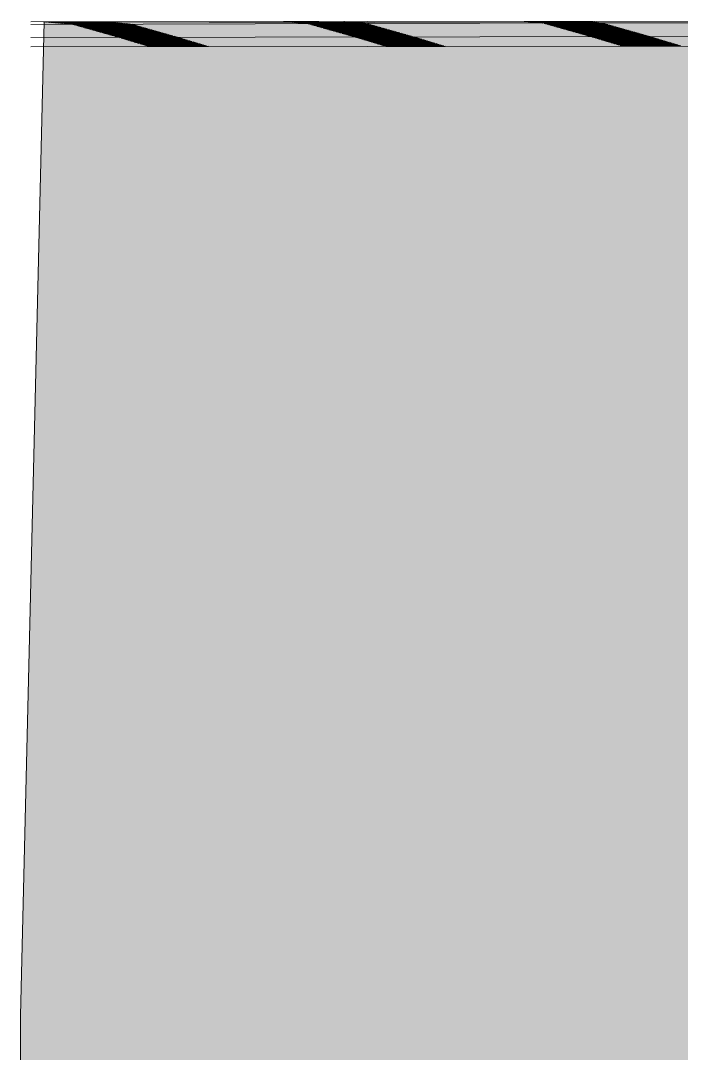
# Model space of a CAD drawing. Header units: millimetres. Extents: x -280990 to -136866, y -15139 to 7194.
# Drawn here: x -175351 to -174513, y -295 to 1016 of the extents above; entities that cross this region are included whole.
import ezdxf

# ---------------------------------------------------------------- set-up
doc = ezdxf.new("R2010")
doc.units = ezdxf.units.MM
doc.header["$MEASUREMENT"] = 0
doc.layers.add('New_2D Drafting - General_Pen_No__1', color=7, linetype='Continuous', lineweight=13)
doc.layers.add('New_Site & Landscape - Terrain_Pen_No__1', color=7, linetype='Continuous', lineweight=13)
doc.layers.add('New_2D Drafting - General_Pen_No__61', color=7, linetype='Continuous', lineweight=20, true_color=0x6a6a6a)

msp = doc.modelspace()

# ---------------------------------------------------------------- hatches: boundary and pattern name
at = {"layer": 'New_2D Drafting - General_Pen_No__61', "linetype": 'Continuous', "lineweight": 20, "true_color": 0x6a6a6a}
h = msp.add_hatch(dxfattribs=at)
h.set_pattern_fill('Dashed_0003', color=251, style=0, pattern_type=2)
h.set_pattern_definition([(45, (544818.18, 1213.55), (-183.84776, 183.84776), [194.99999, -65]), (45, (544818.18, 1397.4), (-183.84776, 183.84776), [194.99999, -65])])
h.paths.add_polyline_path([(-175351.4119, -15138.6962), (-136866.4204, -15138.6962), (-136880.1435, 617.9985), (-140103.53, 790.1595), (-144752.4156, 795.3361), (-148659.4545, 793.5462), (-155902.5965, 1013.7076), (-157702.217, 993.5462), (-159022.8864, 993.5462), (-164626.0405, 993.5462), (-175321.6693, 1014.3891), (-175351.4118, -246.9237)])

# ---------------------------------------------------------------- linework, layer by layer
at = {"layer": 'New_2D Drafting - General_Pen_No__1', "color": 7, "linetype": 'Continuous', "lineweight": 13, "flags": 128}
msp.add_lwpolyline([(-175351.4119, -15138.6962), (-136866.4204, -15138.6962), (-136880.1435, 617.9985), (-140103.53, 790.1595), (-144752.4156, 795.3361), (-148659.4545, 793.5462), (-155902.5965, 1013.7076), (-157702.217, 993.5462), (-159022.8864, 993.5462), (-164626.0405, 993.5462), (-175321.6693, 1014.3891), (-175351.4118, -246.9237)], close=True, dxfattribs=at)
at = {"layer": 'New_Site & Landscape - Terrain_Pen_No__1', "color": 7, "linetype": 'Continuous', "lineweight": 13}
for p, q in [((-173639.5847, 1015.85), (-175338.4659, 1014.3745)), ((-175338.4659, 1011.1768), (-173639.5847, 1015.85)), ((-175256.9263, 1014.4454), (-175322.2923, 1014.3129)), ((-175253.8547, 1014.448), (-175321.8287, 1014.2746)), ((-175245.2074, 1014.3124), (-175320.4381, 1014.1599)), ((-175245.2074, 1014.3124), (-175319.9745, 1014.1217)), ((-175243.3531, 1014.1595), (-175318.5838, 1014.007)), ((-175243.3531, 1014.1595), (-175318.1203, 1013.9687)), ((-175241.4989, 1014.0066), (-175316.7296, 1013.854)), ((-175241.4989, 1014.0066), (-175316.2661, 1013.8158)), ((-175239.6447, 1013.8536), (-175314.8754, 1013.7011)), ((-175239.6447, 1013.8536), (-175314.4118, 1013.6629)), ((-175237.7905, 1013.7007), (-175313.0212, 1013.5482)), ((-175237.7905, 1013.7007), (-175312.5576, 1013.5099)), ((-175235.9363, 1013.5477), (-175311.167, 1013.3952)), ((-175235.9363, 1013.5477), (-175310.7034, 1013.357)), ((-175234.082, 1013.3948), (-175309.3127, 1013.2423)), ((-175234.082, 1013.3948), (-175308.8492, 1013.2041)), ((-175232.2278, 1013.2419), (-175307.4585, 1013.0894)), ((-175232.2278, 1013.2419), (-175306.995, 1013.0511)), ((-175230.3736, 1013.0889), (-175305.6043, 1012.9364)), ((-175230.3736, 1013.0889), (-175305.1408, 1012.8982)), ((-175228.5194, 1012.936), (-175303.7501, 1012.7835)), ((-175228.5194, 1012.936), (-175303.2865, 1012.7452)), ((-175226.6652, 1012.7831), (-175301.8959, 1012.6305)), ((-175226.6652, 1012.7831), (-175301.4323, 1012.5923)), ((-175224.811, 1012.6301), (-175300.0417, 1012.4776)), ((-175224.8109, 1012.6301), (-175299.5781, 1012.4394)), ((-175222.9567, 1012.4772), (-175298.1874, 1012.3247)), ((-175222.9567, 1012.4772), (-175297.7239, 1012.2864)), ((-175221.1025, 1012.3242), (-175296.3332, 1012.1717)), ((-175221.1025, 1012.3242), (-175295.8697, 1012.1335)), ((-175219.2483, 1012.1713), (-175294.479, 1012.0188)), ((-175219.2483, 1012.1713), (-175294.0154, 1011.9806)), ((-175217.3941, 1012.0184), (-175292.6248, 1011.8659)), ((-175217.3941, 1012.0184), (-175292.1612, 1011.8276)), ((-175215.5399, 1011.8654), (-175290.7706, 1011.7129)), ((-175215.5399, 1011.8654), (-175290.307, 1011.6747)), ((-175213.6856, 1011.7125), (-175288.9163, 1011.56)), ((-175213.6856, 1011.7125), (-175288.4528, 1011.5218)), ((-175211.8314, 1011.5596), (-175287.0621, 1011.407)), ((-175211.8314, 1011.5596), (-175286.5986, 1011.3688)), ((-175209.9772, 1011.1167), (-175285.2079, 1011.0919)), ((-175209.9772, 1011.1167), (-175284.7444, 1010.961)), ((-175208.123, 1010.5932), (-175283.3537, 1010.5683)), ((-175208.123, 1010.5932), (-175282.8901, 1010.4374)), ((-175206.2688, 1010.0697), (-175281.4995, 1010.0448)), ((-175206.2688, 1010.0697), (-175281.0359, 1009.9139)), ((-175204.4146, 1009.5461), (-175279.6453, 1009.5213)), ((-175204.4146, 1009.5461), (-175279.1817, 1009.3904)), ((-175245.2074, 1014.3124), (-175245.6709, 1014.3507)), ((-175243.3531, 1014.1595), (-175243.8167, 1014.1977)), ((-175241.4989, 1014.0066), (-175241.9625, 1014.0448)), ((-175239.6447, 1013.8536), (-175240.1083, 1013.8919)), ((-175237.7905, 1013.7007), (-175238.254, 1013.7389)), ((-175235.9363, 1013.5477), (-175236.3998, 1013.586)), ((-175234.082, 1013.3948), (-175234.5456, 1013.433)), ((-175232.2278, 1013.2419), (-175232.6914, 1013.2801)), ((-175230.3736, 1013.0889), (-175230.8372, 1013.1272)), ((-175228.5194, 1012.936), (-175228.9829, 1012.9742)), ((-175226.6652, 1012.7831), (-175227.1287, 1012.8213)), ((-175224.811, 1012.6301), (-175225.2745, 1012.6684)), ((-175222.9567, 1012.4772), (-175223.4203, 1012.5154)), ((-175221.1025, 1012.3242), (-175221.5661, 1012.3625)), ((-175219.2483, 1012.1713), (-175219.7119, 1012.2095)), ((-175217.3941, 1012.0184), (-175217.8576, 1012.0566)), ((-175215.5399, 1011.8654), (-175216.0034, 1011.9037)), ((-175213.6856, 1011.7125), (-175214.1492, 1011.7507)), ((-175211.8314, 1011.5596), (-175212.295, 1011.5978)), ((-175209.9772, 1011.1167), (-175210.4408, 1011.2476)), ((-175208.123, 1010.5932), (-175208.5865, 1010.7241)), ((-175206.2688, 1010.0697), (-175206.7323, 1010.2006)), ((-175204.4146, 1009.5461), (-175204.8781, 1009.677)), ((-174986.4789, 1014.6803), (-175017.661, 1014.617)), ((-174972.7637, 1014.6922), (-175017.1975, 1014.5788)), ((-174940.5761, 1014.6166), (-175015.8068, 1014.4641)), ((-174940.5761, 1014.6166), (-175015.3432, 1014.4259)), ((-174938.7219, 1014.4637), (-175013.9526, 1014.3112)), ((-174938.7219, 1014.4637), (-175013.489, 1014.2729)), ((-174936.8677, 1014.3107), (-175012.0984, 1014.1582)), ((-174936.8677, 1014.3107), (-175011.6348, 1014.12)), ((-174935.0134, 1014.1578), (-175010.2442, 1014.0053)), ((-174935.0135, 1014.1578), (-175009.7806, 1013.9671)), ((-174933.1592, 1014.0049), (-175008.3899, 1013.8524)), ((-174933.1592, 1014.0049), (-175007.9264, 1013.8141)), ((-174931.305, 1013.8519), (-175006.5357, 1013.6994)), ((-174931.305, 1013.8519), (-175006.0722, 1013.6612)), ((-174929.4508, 1013.699), (-175004.6815, 1013.5465)), ((-174929.4508, 1013.699), (-175004.2179, 1013.5082)), ((-174927.5966, 1013.5461), (-175002.8273, 1013.3935)), ((-174927.5966, 1013.5461), (-175002.3637, 1013.3553)), ((-174925.7424, 1013.3931), (-175000.9731, 1013.2406)), ((-174925.7424, 1013.3931), (-175000.5095, 1013.2024)), ((-174923.8881, 1013.2402), (-174999.1188, 1013.0877)), ((-174923.8881, 1013.2402), (-174998.6553, 1013.0494)), ((-174922.0339, 1013.0872), (-174997.2646, 1012.9347)), ((-174922.0339, 1013.0872), (-174996.8011, 1012.8965)), ((-174920.1797, 1012.9343), (-174995.4104, 1012.7818)), ((-174920.1797, 1012.9343), (-174994.9469, 1012.7436)), ((-174918.3255, 1012.7814), (-174993.5562, 1012.6289)), ((-174918.3255, 1012.7814), (-174993.0926, 1012.5906)), ((-174916.4713, 1012.6284), (-174991.702, 1012.4759)), ((-174916.4713, 1012.6284), (-174991.2384, 1012.4377)), ((-174914.6171, 1012.4755), (-174989.8478, 1012.323)), ((-174914.617, 1012.4755), (-174989.3842, 1012.2847)), ((-174947.6669, 1012.2518), (-174987.9935, 1012.17)), ((-174912.7628, 1012.2633), (-174987.53, 1012.1076)), ((-174910.9086, 1011.7398), (-174986.1393, 1011.7149)), ((-174910.9086, 1011.7398), (-174985.6758, 1011.584)), ((-174909.0544, 1011.2163), (-174984.2851, 1011.1914)), ((-174909.0544, 1011.2163), (-174983.8215, 1011.0605)), ((-174907.2002, 1010.6927), (-174982.4309, 1010.6679)), ((-174907.2002, 1010.6927), (-174981.9673, 1010.537)), ((-174905.346, 1010.1692), (-174980.5767, 1010.1443)), ((-174905.346, 1010.1692), (-174980.1131, 1010.0134)), ((-174903.4917, 1009.6457), (-174978.7225, 1009.6208)), ((-174903.4917, 1009.6457), (-174978.2589, 1009.4899)), ((-174912.7628, 1012.2633), (-174947.6233, 1012.2518)), ((-174940.5761, 1014.6166), (-174941.0397, 1014.6549)), ((-174938.7219, 1014.4637), (-174939.1854, 1014.5019)), ((-174936.8677, 1014.3107), (-174937.3312, 1014.349)), ((-174935.0134, 1014.1578), (-174935.477, 1014.196)), ((-174933.1592, 1014.0049), (-174933.6228, 1014.0431)), ((-174931.305, 1013.8519), (-174931.7686, 1013.8902)), ((-174929.4508, 1013.699), (-174929.9143, 1013.7372)), ((-174927.5966, 1013.5461), (-174928.0601, 1013.5843)), ((-174925.7424, 1013.3931), (-174926.2059, 1013.4314)), ((-174923.8881, 1013.2402), (-174924.3517, 1013.2784)), ((-174922.0339, 1013.0872), (-174922.4975, 1013.1255)), ((-174920.1797, 1012.9343), (-174920.6433, 1012.9725)), ((-174918.3255, 1012.7814), (-174918.789, 1012.8196)), ((-174916.4713, 1012.6284), (-174916.9348, 1012.6667)), ((-174914.617, 1012.4755), (-174915.0806, 1012.5137)), ((-174913.0591, 1012.347), (-174913.2264, 1012.3608)), ((-174912.7628, 1012.2633), (-174913.0588, 1012.3469)), ((-174910.9086, 1011.7398), (-174911.3722, 1011.8707)), ((-174909.0544, 1011.2163), (-174909.518, 1011.3472)), ((-174907.2002, 1010.6927), (-174907.6637, 1010.8236)), ((-174905.346, 1010.1692), (-174905.8095, 1010.3001)), ((-174903.4917, 1009.6457), (-174903.9553, 1009.7766)), ((-174901.6375, 1009.1221), (-174902.1011, 1009.253)), ((-174691.6726, 1014.9363), (-174712.5662, 1014.883)), ((-174635.9449, 1014.9208), (-174711.1756, 1014.7683)), ((-174635.9449, 1014.9208), (-174710.712, 1014.7301)), ((-174634.0906, 1014.7679), (-174709.3213, 1014.6154)), ((-174634.0906, 1014.7679), (-174708.8578, 1014.5771)), ((-174632.2364, 1014.6149), (-174707.4671, 1014.4624)), ((-174632.2364, 1014.6149), (-174707.0036, 1014.4242)), ((-174630.3822, 1014.462), (-174705.6129, 1014.3095)), ((-174630.3822, 1014.462), (-174705.1493, 1014.2712)), ((-174628.528, 1014.3091), (-174703.7587, 1014.1565)), ((-174628.528, 1014.3091), (-174703.2951, 1014.1183)), ((-174626.6738, 1014.1561), (-174701.9045, 1014.0036)), ((-174626.6738, 1014.1561), (-174701.4409, 1013.9654)), ((-174624.8196, 1014.0032), (-174700.0503, 1013.8507)), ((-174624.8196, 1014.0032), (-174699.5867, 1013.8124)), ((-174622.9653, 1013.8502), (-174698.196, 1013.6977)), ((-174622.9653, 1013.8502), (-174697.7325, 1013.6595)), ((-174621.1111, 1013.6973), (-174696.3418, 1013.5448)), ((-174621.1111, 1013.6973), (-174695.8783, 1013.5066)), ((-174619.2569, 1013.5444), (-174694.4876, 1013.3919)), ((-174619.2569, 1013.5444), (-174694.024, 1013.3536)), ((-174617.4027, 1013.3914), (-174692.6334, 1013.2389)), ((-174617.4027, 1013.3914), (-174692.1698, 1013.2007)), ((-174615.5485, 1013.2385), (-174690.7792, 1013.086)), ((-174615.5485, 1013.2385), (-174690.3156, 1013.0477)), ((-174613.6942, 1012.8864), (-174688.9249, 1012.8615)), ((-174613.6942, 1012.8864), (-174688.4614, 1012.7306)), ((-174611.84, 1012.3629), (-174687.0707, 1012.338)), ((-174611.84, 1012.3629), (-174686.6072, 1012.2071)), ((-174609.9858, 1011.8393), (-174685.2165, 1011.8145)), ((-174609.9858, 1011.8393), (-174684.753, 1011.6836)), ((-174608.1316, 1011.3158), (-174683.3623, 1011.2909)), ((-174608.1316, 1011.3158), (-174682.8987, 1011.16)), ((-174606.2774, 1010.7923), (-174681.5081, 1010.7674)), ((-174606.2774, 1010.7923), (-174681.0445, 1010.6365)), ((-174604.4232, 1010.2687), (-174679.6539, 1010.2439)), ((-174604.4231, 1010.2687), (-174679.1903, 1010.113)), ((-174602.5689, 1009.7452), (-174677.7996, 1009.7203)), ((-174602.5689, 1009.7452), (-174677.3361, 1009.5894)), ((-174635.9449, 1014.9208), (-174636.4084, 1014.959)), ((-174634.0906, 1014.7679), (-174634.5542, 1014.8061)), ((-174632.2364, 1014.6149), (-174632.7, 1014.6532)), ((-174630.3822, 1014.462), (-174630.8458, 1014.5002)), ((-174628.528, 1014.3091), (-174628.9915, 1014.3473)), ((-174626.6738, 1014.1561), (-174627.1373, 1014.1944)), ((-174624.8196, 1014.0032), (-174625.2831, 1014.0414)), ((-174622.9653, 1013.8502), (-174623.4289, 1013.8885)), ((-174621.1111, 1013.6973), (-174621.5747, 1013.7355)), ((-174619.2569, 1013.5444), (-174619.7205, 1013.5826)), ((-174617.4027, 1013.3914), (-174617.8662, 1013.4297)), ((-174615.5485, 1013.2385), (-174616.012, 1013.2767)), ((-174613.6942, 1012.8864), (-174614.1578, 1013.0173)), ((-174611.84, 1012.3629), (-174612.3036, 1012.4938)), ((-174609.9858, 1011.8393), (-174610.4494, 1011.9702)), ((-174608.1316, 1011.3158), (-174608.5951, 1011.4467)), ((-174606.2774, 1010.7923), (-174606.7409, 1010.9232)), ((-174604.4232, 1010.2687), (-174604.8867, 1010.3996)), ((-174602.5689, 1009.7452), (-174603.0325, 1009.8761)), ((-174600.7147, 1009.2217), (-174601.1783, 1009.3525)), ((-175338.4659, 994.3371), (-167848.5602, 1007.85)), ((-175202.5603, 1009.0226), (-175277.791, 1008.9977)), ((-175202.5603, 1009.0226), (-175277.3275, 1008.8668)), ((-175200.7061, 1008.4991), (-175275.9368, 1008.4742)), ((-175200.7061, 1008.4991), (-175275.4733, 1008.3433)), ((-175198.8519, 1007.9755), (-175274.0826, 1007.9507)), ((-175198.8519, 1007.9755), (-175273.619, 1007.8198)), ((-175196.9977, 1007.452), (-175272.2284, 1007.4271)), ((-175196.9977, 1007.452), (-175271.7648, 1007.2962)), ((-175195.1435, 1006.9285), (-175270.3742, 1006.9036)), ((-175195.1435, 1006.9285), (-175269.9106, 1006.7727)), ((-175193.2893, 1006.4049), (-175268.52, 1006.3801)), ((-175193.2893, 1006.4049), (-175268.0564, 1006.2492)), ((-175191.435, 1005.8814), (-175266.6657, 1005.8565)), ((-175191.435, 1005.8814), (-175266.2022, 1005.7256)), ((-175189.5808, 1005.3579), (-175264.8115, 1005.333)), ((-175189.5808, 1005.3579), (-175264.348, 1005.2021)), ((-175187.7266, 1004.8343), (-175262.9573, 1004.8095)), ((-175187.7266, 1004.8343), (-175262.4937, 1004.6786)), ((-175185.8724, 1004.3108), (-175261.1031, 1004.2859)), ((-175185.8724, 1004.3108), (-175260.6395, 1004.155)), ((-175184.0182, 1003.7873), (-175259.2489, 1003.7624)), ((-175184.0182, 1003.7873), (-175258.7853, 1003.6315)), ((-175182.1639, 1003.2637), (-175257.3946, 1003.2389)), ((-175182.1639, 1003.2637), (-175256.9311, 1003.108)), ((-175180.3097, 1002.7402), (-175255.5404, 1002.7153)), ((-175180.3097, 1002.7402), (-175255.0769, 1002.5844)), ((-175178.4555, 1002.2167), (-175253.6862, 1002.1918)), ((-175178.4555, 1002.2167), (-175253.2227, 1002.0609)), ((-175176.6013, 1001.6931), (-175251.832, 1001.6683)), ((-175176.6013, 1001.6931), (-175251.3684, 1001.5374)), ((-175174.7471, 1001.1696), (-175249.9778, 1001.1447)), ((-175174.7471, 1001.1696), (-175249.5142, 1001.0138)), ((-175172.8929, 1000.6461), (-175248.1236, 1000.6212)), ((-175172.8929, 1000.6461), (-175247.66, 1000.4903)), ((-175171.0386, 1000.1225), (-175246.2693, 1000.0977)), ((-175171.0386, 1000.1225), (-175245.8058, 999.9668)), ((-175169.1844, 999.599), (-175244.4151, 999.5741)), ((-175169.1844, 999.599), (-175243.9516, 999.4432)), ((-175167.3302, 999.0755), (-175242.5609, 999.0506)), ((-175167.3302, 999.0755), (-175242.0974, 998.9197)), ((-175165.476, 998.5519), (-175240.7067, 998.5271)), ((-175165.476, 998.5519), (-175240.2431, 998.3962)), ((-175163.6218, 998.0284), (-175238.8525, 998.0035)), ((-175163.6218, 998.0284), (-175238.3889, 997.8726)), ((-175161.7675, 997.5049), (-175236.9983, 997.48)), ((-175161.7675, 997.5049), (-175236.5347, 997.3491)), ((-175159.9133, 996.9813), (-175235.144, 996.9565)), ((-175159.9133, 996.9813), (-175234.6805, 996.8256)), ((-175158.0591, 996.4578), (-175233.2898, 996.4329)), ((-175158.0591, 996.4578), (-175232.8263, 996.302)), ((-175202.5603, 1009.0226), (-175203.0239, 1009.1535)), ((-175200.7061, 1008.4991), (-175201.1697, 1008.63)), ((-175198.8519, 1007.9755), (-175199.3155, 1008.1064)), ((-175196.9977, 1007.452), (-175197.4612, 1007.5829)), ((-175195.1435, 1006.9285), (-175195.607, 1007.0594)), ((-175193.2893, 1006.4049), (-175193.7528, 1006.5358)), ((-175191.435, 1005.8814), (-175191.8986, 1006.0123)), ((-175189.5808, 1005.3579), (-175190.0444, 1005.4888)), ((-175187.7266, 1004.8343), (-175188.1902, 1004.9652)), ((-175185.8724, 1004.3108), (-175186.3359, 1004.4417)), ((-175184.0182, 1003.7873), (-175184.4817, 1003.9182)), ((-175182.1639, 1003.2637), (-175182.6275, 1003.3946)), ((-175180.3097, 1002.7402), (-175180.7733, 1002.8711)), ((-175178.4555, 1002.2167), (-175178.9191, 1002.3476)), ((-175176.6013, 1001.6931), (-175177.0648, 1001.824)), ((-175174.7471, 1001.1696), (-175175.2106, 1001.3005)), ((-175172.8929, 1000.6461), (-175173.3564, 1000.777)), ((-175171.0386, 1000.1225), (-175171.5022, 1000.2534)), ((-175169.1844, 999.599), (-175169.648, 999.7299)), ((-175167.3302, 999.0755), (-175167.7938, 999.2064)), ((-175165.476, 998.5519), (-175165.9395, 998.6828)), ((-175163.6218, 998.0284), (-175164.0853, 998.1593)), ((-175161.7676, 997.5049), (-175162.2311, 997.6358)), ((-175159.9133, 996.9813), (-175160.3769, 997.1122)), ((-175158.0591, 996.4578), (-175158.5227, 996.5887)), ((-174901.6375, 1009.1221), (-174976.8682, 1009.0973)), ((-174901.6375, 1009.1221), (-174976.4047, 1008.9664)), ((-174899.7833, 1008.5986), (-174975.014, 1008.5737)), ((-174899.7833, 1008.5986), (-174974.5505, 1008.4428)), ((-174897.9291, 1008.0751), (-174973.1598, 1008.0502)), ((-174897.9291, 1008.0751), (-174972.6962, 1007.9193)), ((-174896.0749, 1007.5515), (-174971.3056, 1007.5267)), ((-174896.0749, 1007.5515), (-174970.842, 1007.3958)), ((-174894.2207, 1007.028), (-174969.4514, 1007.0031)), ((-174894.2207, 1007.028), (-174968.9878, 1006.8722)), ((-174892.3664, 1006.5045), (-174967.5971, 1006.4796)), ((-174892.3664, 1006.5045), (-174967.1336, 1006.3487)), ((-174890.5122, 1005.9809), (-174965.7429, 1005.9561)), ((-174890.5122, 1005.9809), (-174965.2794, 1005.8252)), ((-174888.658, 1005.4574), (-174963.8887, 1005.4325)), ((-174888.658, 1005.4574), (-174963.4251, 1005.3016)), ((-174886.8038, 1004.9339), (-174962.0345, 1004.909)), ((-174886.8038, 1004.9339), (-174961.5709, 1004.7781)), ((-174884.9496, 1004.4103), (-174960.1803, 1004.3855)), ((-174884.9496, 1004.4103), (-174959.7167, 1004.2546)), ((-174883.0954, 1003.8868), (-174958.3261, 1003.8619)), ((-174883.0954, 1003.8868), (-174957.8625, 1003.731)), ((-174881.2411, 1003.3633), (-174956.4718, 1003.3384)), ((-174881.2411, 1003.3633), (-174956.0083, 1003.2075)), ((-174879.3869, 1002.8397), (-174954.6176, 1002.8149)), ((-174879.3869, 1002.8397), (-174954.1541, 1002.684)), ((-174877.5327, 1002.3162), (-174952.7634, 1002.2913)), ((-174877.5327, 1002.3162), (-174952.2998, 1002.1604)), ((-174875.6785, 1001.7927), (-174950.9092, 1001.7678)), ((-174875.6785, 1001.7927), (-174950.4456, 1001.6369)), ((-174873.8243, 1001.2691), (-174949.055, 1001.2442)), ((-174873.8243, 1001.2691), (-174948.5914, 1001.1134)), ((-174871.97, 1000.7456), (-174947.2007, 1000.7207)), ((-174871.97, 1000.7456), (-174946.7372, 1000.5898)), ((-174870.1158, 1000.2221), (-174945.3465, 1000.1972)), ((-174870.1158, 1000.2221), (-174944.883, 1000.0663)), ((-174868.2616, 999.6985), (-174943.4923, 999.6736)), ((-174868.2616, 999.6985), (-174943.0288, 999.5428)), ((-174866.4074, 999.175), (-174941.6381, 999.1501)), ((-174866.4074, 999.175), (-174941.1745, 999.0192)), ((-174864.5532, 998.6515), (-174939.7839, 998.6266)), ((-174864.5532, 998.6515), (-174939.3203, 998.4957)), ((-174862.699, 998.1279), (-174937.9297, 998.103)), ((-174862.699, 998.1279), (-174937.4661, 997.9722)), ((-174860.8447, 997.6044), (-174936.0754, 997.5795)), ((-174860.8447, 997.6044), (-174935.6119, 997.4486)), ((-174858.9905, 997.0809), (-174934.2212, 997.056)), ((-174858.9905, 997.0809), (-174933.7577, 996.9251)), ((-174857.1363, 996.5573), (-174932.367, 996.5324)), ((-174857.1363, 996.5573), (-174931.9035, 996.4016)), ((-174899.7833, 1008.5986), (-174900.2469, 1008.7295)), ((-174897.9291, 1008.0751), (-174898.3926, 1008.206)), ((-174896.0749, 1007.5515), (-174896.5384, 1007.6824)), ((-174894.2207, 1007.028), (-174894.6842, 1007.1589)), ((-174892.3664, 1006.5045), (-174892.83, 1006.6354)), ((-174890.5122, 1005.9809), (-174890.9758, 1006.1118)), ((-174888.658, 1005.4574), (-174889.1216, 1005.5883)), ((-174886.8038, 1004.9339), (-174887.2673, 1005.0648)), ((-174884.9496, 1004.4103), (-174885.4131, 1004.5412)), ((-174883.0953, 1003.8868), (-174883.5589, 1004.0177)), ((-174881.2411, 1003.3633), (-174881.7047, 1003.4941)), ((-174879.3869, 1002.8397), (-174879.8505, 1002.9706)), ((-174877.5327, 1002.3162), (-174877.9962, 1002.4471)), ((-174875.6785, 1001.7927), (-174876.142, 1001.9235)), ((-174873.8243, 1001.2691), (-174874.2878, 1001.4)), ((-174871.97, 1000.7456), (-174872.4336, 1000.8765)), ((-174870.1158, 1000.2221), (-174870.5794, 1000.3529)), ((-174868.2616, 999.6985), (-174868.7252, 999.8294)), ((-174866.4074, 999.175), (-174866.8709, 999.3059)), ((-174864.5532, 998.6515), (-174865.0167, 998.7823)), ((-174862.699, 998.1279), (-174863.1625, 998.2588)), ((-174860.8447, 997.6044), (-174861.3083, 997.7353)), ((-174858.9905, 997.0809), (-174859.4541, 997.2117)), ((-174857.1363, 996.5573), (-174857.5999, 996.6882)), ((-174855.2821, 996.0338), (-174855.7456, 996.1647)), ((-174600.7147, 1009.2217), (-174675.9454, 1009.1968)), ((-174600.7147, 1009.2217), (-174675.4819, 1009.0659)), ((-174598.8605, 1008.6981), (-174674.0912, 1008.6733)), ((-174598.8605, 1008.6981), (-174673.6276, 1008.5424)), ((-174597.0063, 1008.1746), (-174672.237, 1008.1497)), ((-174597.0063, 1008.1746), (-174671.7734, 1008.0188)), ((-174595.1521, 1007.6511), (-174670.3828, 1007.6262)), ((-174595.1521, 1007.6511), (-174669.9192, 1007.4953)), ((-174593.2978, 1007.1275), (-174668.5285, 1007.1026)), ((-174593.2978, 1007.1275), (-174668.065, 1006.9718)), ((-174591.4436, 1006.604), (-174666.6743, 1006.5791)), ((-174591.4436, 1006.604), (-174666.2108, 1006.4482)), ((-174589.5894, 1006.0805), (-174664.8201, 1006.0556)), ((-174589.5894, 1006.0805), (-174664.3566, 1005.9247)), ((-174587.7352, 1005.5569), (-174662.9659, 1005.532)), ((-174587.7352, 1005.5569), (-174662.5023, 1005.4012)), ((-174585.881, 1005.0334), (-174661.1117, 1005.0085)), ((-174585.881, 1005.0334), (-174660.6481, 1004.8776)), ((-174584.0268, 1004.5099), (-174659.2575, 1004.485)), ((-174584.0268, 1004.5099), (-174658.7939, 1004.3541)), ((-174582.1725, 1003.9863), (-174657.4032, 1003.9614)), ((-174582.1725, 1003.9863), (-174656.9397, 1003.8306)), ((-174580.3183, 1003.4628), (-174655.549, 1003.4379)), ((-174580.3183, 1003.4628), (-174655.0855, 1003.307)), ((-174578.4641, 1002.9393), (-174653.6948, 1002.9144)), ((-174578.4641, 1002.9393), (-174653.2312, 1002.7835)), ((-174576.6099, 1002.4157), (-174651.8406, 1002.3908)), ((-174576.6099, 1002.4157), (-174651.377, 1002.26)), ((-174574.7557, 1001.8922), (-174649.9864, 1001.8673)), ((-174574.7557, 1001.8922), (-174649.5228, 1001.7364)), ((-174572.9015, 1001.3687), (-174648.1322, 1001.3438)), ((-174572.9015, 1001.3687), (-174647.6686, 1001.2129)), ((-174571.0472, 1000.8451), (-174646.2779, 1000.8202)), ((-174571.0472, 1000.8451), (-174645.8144, 1000.6894)), ((-174569.193, 1000.3216), (-174644.4237, 1000.2967)), ((-174569.193, 1000.3216), (-174643.9602, 1000.1658)), ((-174567.3388, 999.7981), (-174642.5695, 999.7732)), ((-174567.3388, 999.7981), (-174642.1059, 999.6423)), ((-174565.4846, 999.2745), (-174640.7153, 999.2496)), ((-174565.4846, 999.2745), (-174640.2517, 999.1188)), ((-174563.6304, 998.751), (-174638.8611, 998.7261)), ((-174563.6304, 998.751), (-174638.3975, 998.5952)), ((-174561.7761, 998.2275), (-174637.0068, 998.2026)), ((-174561.7761, 998.2275), (-174636.5433, 998.0717)), ((-174559.9219, 997.7039), (-174635.1526, 997.679)), ((-174559.9219, 997.7039), (-174634.6891, 997.5482)), ((-174558.0677, 997.1804), (-174633.2984, 997.1555)), ((-174558.0677, 997.1804), (-174632.8349, 997.0246)), ((-174556.2135, 996.6569), (-174631.4442, 996.632)), ((-174556.2135, 996.6569), (-174630.9806, 996.5011)), ((-174598.8605, 1008.6981), (-174599.3241, 1008.829)), ((-174597.0063, 1008.1746), (-174597.4698, 1008.3055)), ((-174595.1521, 1007.6511), (-174595.6156, 1007.7819)), ((-174593.2978, 1007.1275), (-174593.7614, 1007.2584)), ((-174591.4436, 1006.604), (-174591.9072, 1006.7349)), ((-174589.5894, 1006.0805), (-174590.053, 1006.2113)), ((-174587.7352, 1005.5569), (-174588.1987, 1005.6878)), ((-174585.881, 1005.0334), (-174586.3445, 1005.1643)), ((-174584.0268, 1004.5099), (-174584.4903, 1004.6407)), ((-174582.1725, 1003.9863), (-174582.6361, 1004.1172)), ((-174580.3183, 1003.4628), (-174580.7819, 1003.5937)), ((-174578.4641, 1002.9393), (-174578.9277, 1003.0701)), ((-174576.6099, 1002.4157), (-174577.0734, 1002.5466)), ((-174574.7557, 1001.8922), (-174575.2192, 1002.0231)), ((-174572.9015, 1001.3687), (-174573.365, 1001.4995)), ((-174571.0472, 1000.8451), (-174571.5108, 1000.976)), ((-174569.193, 1000.3216), (-174569.6566, 1000.4525)), ((-174567.3388, 999.7981), (-174567.8024, 999.9289)), ((-174565.4846, 999.2745), (-174565.9481, 999.4054)), ((-174563.6304, 998.751), (-174564.0939, 998.8819)), ((-174561.7761, 998.2275), (-174562.2397, 998.3583)), ((-174559.9219, 997.7039), (-174560.3855, 997.8348)), ((-174558.0677, 997.1804), (-174558.5313, 997.3113)), ((-174556.2135, 996.6569), (-174556.677, 996.7877)), ((-174554.3593, 996.1333), (-174554.8228, 996.2642)), ((-175338.4659, 982.4326), (-165546.3931, 993.5462)), ((-175156.2049, 995.9343), (-175231.4356, 995.9094)), ((-175156.2049, 995.9343), (-175230.972, 995.7785)), ((-175154.3507, 995.4107), (-175229.5814, 995.3858)), ((-175154.3507, 995.4107), (-175229.1178, 995.255)), ((-175152.4965, 994.8872), (-175227.7272, 994.8623)), ((-175152.4965, 994.8872), (-175227.2636, 994.7314)), ((-175150.6422, 994.3427), (-175225.8729, 994.3253)), ((-175150.6422, 994.3427), (-175225.4094, 994.1855)), ((-175148.788, 993.7838), (-175224.0187, 993.7664)), ((-175148.788, 993.7838), (-175223.5552, 993.6267)), ((-175146.9338, 993.2249), (-175222.1645, 993.2075)), ((-175146.9338, 993.2249), (-175221.701, 993.0678)), ((-175145.0796, 992.6661), (-175220.3103, 992.6486)), ((-175145.0796, 992.6661), (-175219.8467, 992.5089)), ((-175143.2254, 992.1072), (-175218.4561, 992.0897)), ((-175143.2254, 992.1072), (-175217.9925, 991.95)), ((-175141.3712, 991.5483), (-175216.6019, 991.5308)), ((-175141.3712, 991.5483), (-175216.1383, 991.3911)), ((-175139.5169, 990.9894), (-175214.7476, 990.972)), ((-175139.5169, 990.9894), (-175214.2841, 990.8322)), ((-175137.6627, 990.4305), (-175212.8934, 990.4131)), ((-175137.6627, 990.4305), (-175212.4299, 990.2734)), ((-175135.8085, 989.8716), (-175211.0392, 989.8542)), ((-175135.8085, 989.8716), (-175210.5756, 989.7145)), ((-175133.9543, 989.3128), (-175209.185, 989.2953)), ((-175133.9543, 989.3128), (-175208.7214, 989.1556)), ((-175132.1001, 988.7539), (-175207.3308, 988.7364)), ((-175132.1001, 988.7539), (-175206.8672, 988.5967)), ((-175130.2458, 988.195), (-175205.4766, 988.1775)), ((-175130.2458, 988.195), (-175205.013, 988.0378)), ((-175128.3916, 987.6361), (-175203.6223, 987.6187)), ((-175128.3916, 987.6361), (-175203.1588, 987.4789)), ((-175126.5374, 987.0772), (-175201.7681, 987.0598)), ((-175126.5374, 987.0772), (-175201.3046, 986.92)), ((-175124.6832, 986.5183), (-175199.9139, 986.5009)), ((-175124.6832, 986.5183), (-175199.4503, 986.3612)), ((-175122.829, 985.9594), (-175198.0597, 985.942)), ((-175122.829, 985.9594), (-175197.5961, 985.8023)), ((-175120.9748, 985.4006), (-175196.2055, 985.3831)), ((-175120.9748, 985.4006), (-175195.7419, 985.2434)), ((-175119.1205, 984.8417), (-175194.3512, 984.8242)), ((-175119.1205, 984.8417), (-175193.8877, 984.6845)), ((-175117.2663, 984.2828), (-175192.497, 984.2653)), ((-175117.2663, 984.2828), (-175192.0335, 984.1256)), ((-175115.4121, 983.7239), (-175190.6428, 983.7065)), ((-175115.4121, 983.7239), (-175190.1793, 983.5667)), ((-175113.5579, 983.165), (-175188.7886, 983.1476)), ((-175113.5579, 983.165), (-175188.325, 983.0079)), ((-175156.2049, 995.9343), (-175156.6685, 996.0651)), ((-175154.3507, 995.4107), (-175154.8142, 995.5416)), ((-175152.4965, 994.8872), (-175152.96, 995.0181)), ((-175150.6422, 994.3427), (-175151.1058, 994.4824)), ((-175148.788, 993.7838), (-175149.2516, 993.9235)), ((-175146.9338, 993.2249), (-175147.3974, 993.3647)), ((-175145.0796, 992.6661), (-175145.5431, 992.8058)), ((-175143.2254, 992.1072), (-175143.6889, 992.2469)), ((-175141.3712, 991.5483), (-175141.8347, 991.688)), ((-175139.5169, 990.9894), (-175139.9805, 991.1291)), ((-175137.6627, 990.4305), (-175138.1263, 990.5702)), ((-175135.8085, 989.8716), (-175136.2721, 990.0114)), ((-175133.9543, 989.3128), (-175134.4178, 989.4525)), ((-175132.1001, 988.7539), (-175132.5636, 988.8936)), ((-175130.2458, 988.195), (-175130.7094, 988.3347)), ((-175128.3916, 987.6361), (-175128.8552, 987.7758)), ((-175126.5374, 987.0772), (-175127.001, 987.2169)), ((-175124.6832, 986.5183), (-175125.1468, 986.658)), ((-175122.829, 985.9594), (-175123.2925, 986.0992)), ((-175120.9748, 985.4006), (-175121.4383, 985.5403)), ((-175119.1205, 984.8417), (-175119.5841, 984.9814)), ((-175117.2663, 984.2828), (-175117.7299, 984.4225)), ((-175115.4121, 983.7239), (-175115.8757, 983.8636)), ((-175113.5579, 983.165), (-175114.0214, 983.3047)), ((-174855.2821, 996.0338), (-174930.5128, 996.0089)), ((-174855.2821, 996.0338), (-174930.0492, 995.878)), ((-174853.4279, 995.5103), (-174928.6586, 995.4854)), ((-174853.4279, 995.5103), (-174928.195, 995.3545)), ((-174851.5737, 994.9714), (-174926.8044, 994.9539)), ((-174851.5736, 994.9714), (-174926.3408, 994.8142)), ((-174849.7194, 994.4125), (-174924.9501, 994.395)), ((-174849.7194, 994.4125), (-174924.4866, 994.2553)), ((-174847.8652, 993.8536), (-174923.0959, 993.8362)), ((-174847.8652, 993.8536), (-174922.6324, 993.6964)), ((-174846.011, 993.2947), (-174921.2417, 993.2773)), ((-174846.011, 993.2947), (-174920.7781, 993.1376)), ((-174844.1568, 992.7358), (-174919.3875, 992.7184)), ((-174844.1568, 992.7358), (-174918.9239, 992.5787)), ((-174842.3026, 992.177), (-174917.5333, 992.1595)), ((-174842.3026, 992.177), (-174917.0697, 992.0198)), ((-174840.4483, 991.6181), (-174915.679, 991.6006)), ((-174840.4483, 991.6181), (-174915.2155, 991.4609)), ((-174838.5941, 991.0592), (-174913.8248, 991.0417)), ((-174838.5941, 991.0592), (-174913.3613, 990.902)), ((-174836.7399, 990.5003), (-174911.9706, 990.4829)), ((-174836.7399, 990.5003), (-174911.5071, 990.3431)), ((-174834.8857, 989.9414), (-174910.1164, 989.924)), ((-174834.8857, 989.9414), (-174909.6528, 989.7842)), ((-174833.0315, 989.3825), (-174908.2622, 989.3651)), ((-174833.0315, 989.3825), (-174907.7986, 989.2254)), ((-174831.1773, 988.8236), (-174906.408, 988.8062)), ((-174831.1773, 988.8236), (-174905.9444, 988.6665)), ((-174829.323, 988.2648), (-174904.5537, 988.2473)), ((-174829.323, 988.2648), (-174904.0902, 988.1076)), ((-174827.4688, 987.7059), (-174902.6995, 987.6884)), ((-174827.4688, 987.7059), (-174902.236, 987.5487)), ((-174825.6146, 987.147), (-174900.8453, 987.1295)), ((-174825.6146, 987.147), (-174900.3817, 986.9898)), ((-174823.7604, 986.5881), (-174898.9911, 986.5707)), ((-174823.7604, 986.5881), (-174898.5275, 986.4309)), ((-174821.9062, 986.0292), (-174897.1369, 986.0118)), ((-174821.9062, 986.0292), (-174896.6733, 985.8721)), ((-174820.0519, 985.4703), (-174895.2826, 985.4529)), ((-174820.0519, 985.4703), (-174894.8191, 985.3132)), ((-174818.1977, 984.9115), (-174893.4284, 984.894)), ((-174818.1977, 984.9115), (-174892.9649, 984.7543)), ((-174816.3435, 984.3526), (-174891.5742, 984.3351)), ((-174816.3435, 984.3526), (-174891.1107, 984.1954)), ((-174814.4893, 983.7937), (-174889.72, 983.7762)), ((-174814.4893, 983.7937), (-174889.2564, 983.6365)), ((-174812.6351, 983.2348), (-174887.8658, 983.2174)), ((-174812.6351, 983.2348), (-174887.4022, 983.0776)), ((-174853.4279, 995.5103), (-174853.8914, 995.6411)), ((-174851.5736, 994.9714), (-174852.0372, 995.1111)), ((-174849.7194, 994.4125), (-174850.183, 994.5522)), ((-174847.8652, 993.8536), (-174848.3288, 993.9933)), ((-174846.011, 993.2947), (-174846.4745, 993.4344)), ((-174844.1568, 992.7358), (-174844.6203, 992.8756)), ((-174842.3026, 992.177), (-174842.7661, 992.3167)), ((-174840.4483, 991.6181), (-174840.9119, 991.7578)), ((-174838.5941, 991.0592), (-174839.0577, 991.1989)), ((-174836.7399, 990.5003), (-174837.2035, 990.64)), ((-174834.8857, 989.9414), (-174835.3492, 990.0811)), ((-174833.0315, 989.3825), (-174833.495, 989.5223)), ((-174831.1773, 988.8236), (-174831.6408, 988.9634)), ((-174829.323, 988.2648), (-174829.7866, 988.4045)), ((-174827.4688, 987.7059), (-174827.9324, 987.8456)), ((-174825.6146, 987.147), (-174826.0782, 987.2867)), ((-174823.7604, 986.5881), (-174824.2239, 986.7278)), ((-174821.9062, 986.0292), (-174822.3697, 986.1689)), ((-174820.0519, 985.4703), (-174820.5155, 985.6101)), ((-174818.1977, 984.9115), (-174818.6613, 985.0512)), ((-174816.3435, 984.3526), (-174816.8071, 984.4923)), ((-174814.4893, 983.7937), (-174814.9528, 983.9334)), ((-174812.6351, 983.2348), (-174813.0986, 983.3745)), ((-174554.3593, 996.1333), (-174629.59, 996.1084)), ((-174554.3593, 996.1333), (-174629.1264, 995.9776)), ((-174552.5051, 995.6), (-174627.7358, 995.5826)), ((-174552.5051, 995.6), (-174627.2722, 995.4429)), ((-174550.6508, 995.0412), (-174625.8815, 995.0237)), ((-174550.6508, 995.0412), (-174625.418, 994.884)), ((-174548.7966, 994.4823), (-174624.0273, 994.4648)), ((-174548.7966, 994.4823), (-174623.5638, 994.3251)), ((-174546.9424, 993.9234), (-174622.1731, 993.9059)), ((-174546.9424, 993.9234), (-174621.7096, 993.7662)), ((-174545.0882, 993.3645), (-174620.3189, 993.3471)), ((-174545.0882, 993.3645), (-174619.8553, 993.2073)), ((-174543.234, 992.8056), (-174618.4647, 992.7882)), ((-174543.234, 992.8056), (-174618.0011, 992.6485)), ((-174541.3797, 992.2467), (-174616.6105, 992.2293)), ((-174541.3797, 992.2467), (-174616.1469, 992.0896)), ((-174539.5255, 991.6878), (-174614.7562, 991.6704)), ((-174539.5255, 991.6878), (-174614.2927, 991.5307)), ((-174537.6713, 991.129), (-174612.902, 991.1115)), ((-174537.6713, 991.129), (-174612.4385, 990.9718)), ((-174535.8171, 990.5701), (-174611.0478, 990.5526)), ((-174535.8171, 990.5701), (-174610.5842, 990.4129)), ((-174533.9629, 990.0112), (-174609.1936, 989.9937)), ((-174533.9629, 990.0112), (-174608.73, 989.854)), ((-174532.1087, 989.4523), (-174607.3394, 989.4349)), ((-174532.1087, 989.4523), (-174606.8758, 989.2951)), ((-174530.2544, 988.8934), (-174605.4851, 988.876)), ((-174530.2544, 988.8934), (-174605.0216, 988.7363)), ((-174528.4002, 988.3345), (-174603.6309, 988.3171)), ((-174528.4002, 988.3345), (-174603.1674, 988.1774)), ((-174526.546, 987.7757), (-174601.7767, 987.7582)), ((-174526.546, 987.7757), (-174601.3132, 987.6185)), ((-174524.6918, 987.2168), (-174599.9225, 987.1993)), ((-174524.6918, 987.2168), (-174599.4589, 987.0596)), ((-174522.8376, 986.6579), (-174598.0683, 986.6404)), ((-174522.8376, 986.6579), (-174597.6047, 986.5007)), ((-174520.9834, 986.099), (-174596.2141, 986.0816)), ((-174520.9834, 986.099), (-174595.7505, 985.9418)), ((-174519.1291, 985.5401), (-174594.3598, 985.5227)), ((-174519.1291, 985.5401), (-174593.8963, 985.383)), ((-174517.2749, 984.9812), (-174592.5056, 984.9638)), ((-174517.2749, 984.9812), (-174592.0421, 984.8241)), ((-174515.4207, 984.4223), (-174590.6514, 984.4049)), ((-174515.4207, 984.4223), (-174590.1878, 984.2652)), ((-174513.5665, 983.8635), (-174588.7972, 983.846)), ((-174513.5665, 983.8635), (-174588.3336, 983.7063)), ((-174585.291, 983.2875), (-174586.943, 983.2871)), ((-174552.5051, 995.6), (-174552.9686, 995.7398)), ((-174550.6508, 995.0412), (-174551.1144, 995.1809)), ((-174548.7966, 994.4823), (-174549.2602, 994.622)), ((-174546.9424, 993.9234), (-174547.406, 994.0631)), ((-174545.0882, 993.3645), (-174545.5517, 993.5042)), ((-174543.234, 992.8056), (-174543.6975, 992.9453)), ((-174541.3798, 992.2467), (-174541.8433, 992.3865)), ((-174539.5255, 991.6878), (-174539.9891, 991.8276)), ((-174537.6713, 991.129), (-174538.1349, 991.2687)), ((-174535.8171, 990.5701), (-174536.2807, 990.7098)), ((-174533.9629, 990.0112), (-174534.4264, 990.1509)), ((-174532.1087, 989.4523), (-174532.5722, 989.592)), ((-174530.2544, 988.8934), (-174530.718, 989.0331)), ((-174528.4002, 988.3345), (-174528.8638, 988.4743)), ((-174526.546, 987.7757), (-174527.0096, 987.9154)), ((-174524.6918, 987.2168), (-174525.1553, 987.3565)), ((-174522.8376, 986.6579), (-174523.3011, 986.7976)), ((-174520.9834, 986.099), (-174521.4469, 986.2387)), ((-174519.1291, 985.5401), (-174519.5927, 985.6798)), ((-174517.2749, 984.9812), (-174517.7385, 985.121)), ((-174515.4207, 984.4223), (-174515.8843, 984.5621)), ((-174513.5665, 983.8635), (-174514.03, 984.0032)), ((-175111.9811, 982.6898), (-175112.1672, 982.7459))]:
    msp.add_line(p, q, dxfattribs=at)

doc.saveas('drawing.dxf')
